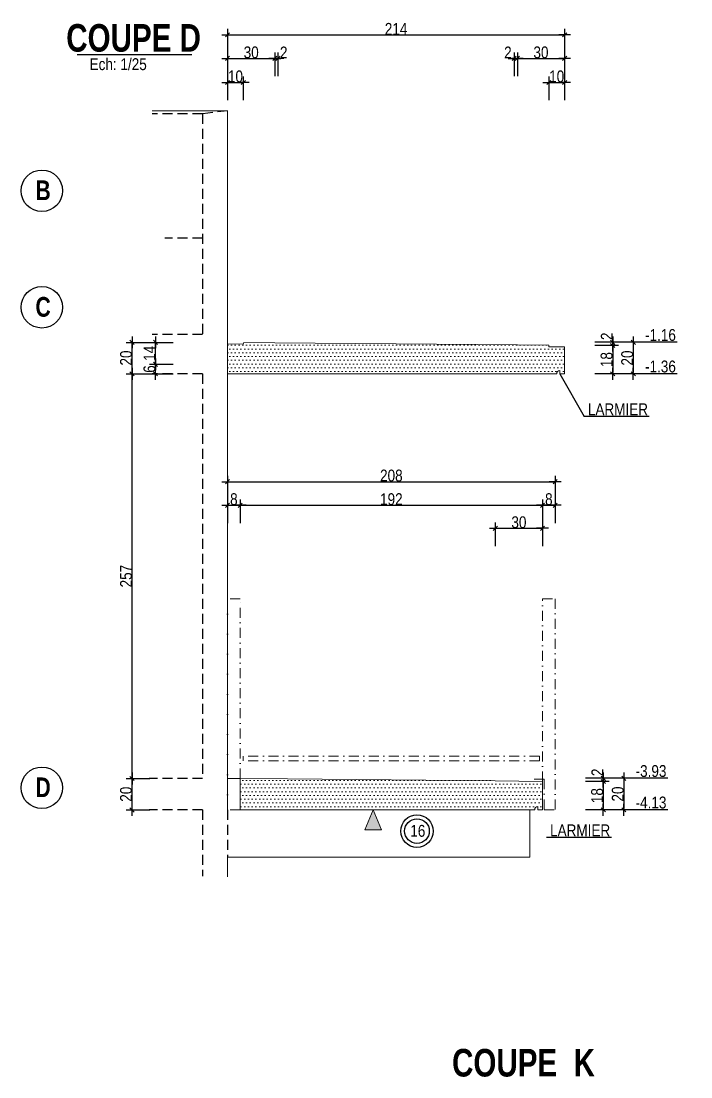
# Model space of a CAD drawing. Header units: millimetres. Extents: x 19188 to 26006, y -37354 to 0.
# Drawn here: x 22712 to 23562, y -35695 to -34355 of the extents above; entities that cross this region are included whole.
import ezdxf
from ezdxf.enums import TextEntityAlignment as Align

# ---------------------------------------------------------------- set-up
doc = ezdxf.new("R2010")
doc.units = ezdxf.units.MM
doc.linetypes.add('CACHEX2', pattern=[19.05, 12.7, -6.35])
doc.linetypes.add('TIRETPTX2', pattern=[50.8, 25.4, -12.7, 0, -12.7])
for name, color, linetype in [('01_cote_gen', 4, 'Continuous'), ('01_linteaux', 2, 'Continuous'), ('01_murs_sup', 2, 'CACHEX2'), ('01_texte', 230, 'Continuous'), ('AA_COTES', 2, 'Continuous')]:
    doc.layers.add(name, color=color, linetype=linetype)
doc.layers.add('01_murs_coup', color=5, linetype='Continuous', lineweight=60)
doc.layers.add('01_tram_axes', color=2, linetype='TIRETPTX2', lineweight=9)
doc.styles.add('ARIAL NA', font='ARIALN.TTF')
doc.styles.add('impact', font='impact.ttf')
doc.styles.add('STYLE2', font='ARIALN.TTF')
doc.dimstyles.new('JB25', dxfattribs={"dimscale": 0.1, "dimtxt": 150, "dimasz": 15, "dimexe": 0.1, "dimexo": 0.1, "dimgap": 0.09, "dimtad": 1, "dimdec": 1, "dimlfac": 0.5, "dimdsep": 46, "dimtxsty": 'STYLE2', "dimblk1": 'BOND_G', "dimblk2": 'BOND_D', "dimsah": 1, "dimcen": 1.5, "dimdle": 0.01, "dimse1": 1, "dimse2": 1, "dimclrd": 4, "dimclre": 2, "dimclrt": 6, "dimazin": 2, "dimtfac": 2.333333, "dimtdec": 1, "dimtix": 1, "dimtmove": 2, "dimatfit": 3, "dimldrblk": 'BOND_G', "dimfxl": 1, "dimtolj": 1, "dimtzin": 0, "dimarcsym": 0})

# ---------------------------------------------------------------- blocks, each defined once
blk = doc.blocks.new('BOND_G')
at = {"layer": 'AA_COTES', "color": 0}
for p, q in [((0, -5), (0, 15)), ((5, 0), (-5, 0)), ((1.77, 1.77), (-1.77, -1.77))]:
    blk.add_line(p, q, dxfattribs=at)
blk = doc.blocks.new('BOND_D')
at = {"layer": 'AA_COTES', "color": 0}
for p, q in [((5, 0), (-5, 0)), ((-1.77, -1.77), (1.77, 1.77)), ((0, 5), (0, -15))]:
    blk.add_line(p, q, dxfattribs=at)
blk = doc.blocks.new('*D3298')
at = {"layer": '01_cote_gen', "color": 4, "lineweight": -2, "transparency": 16777216}
blk.add_line((22975.5, -34372), (23400.5, -34372), dxfattribs=at)
at = {"layer": 'Defpoints', "color": 0, "transparency": 16777216}
for p in [(23402, -34372), (22974, -34446.9), (23402, -34518.2)]:
    blk.add_point(p, dxfattribs=at)
at = {"layer": '01_cote_gen', "color": 4, "lineweight": -2, "transparency": 16777216, "xscale": 1.5, "yscale": 1.5, "zscale": 1.5, "rotation": 180}
blk.add_blockref('BOND_G', (22974, -34372), dxfattribs=at)
at = {"layer": '01_cote_gen', "color": 4, "lineweight": -2, "transparency": 16777216, "xscale": 1.5, "yscale": 1.5, "zscale": 1.5}
blk.add_blockref('BOND_D', (23402, -34372), dxfattribs=at)
at = {"layer": '01_cote_gen', "color": 6, "lineweight": 0, "transparency": 16777216, "insert": (23188, -34364.5), "char_height": 15, "attachment_point": 5, "style": 'STYLE2'}
blk.add_mtext('\\A1;214', dxfattribs=at)
blk = doc.blocks.new('*D3299')
at = {"layer": '01_cote_gen', "color": 4, "lineweight": -2, "ltscale": 2, "transparency": 16777216}
blk.add_line((23343.5, -34402), (23400.5, -34402), dxfattribs=at)
at = {"layer": 'Defpoints', "color": 0, "ltscale": 2, "transparency": 16777216}
for p in [(23402, -34402), (23342, -34465.8), (23402, -34468.3)]:
    blk.add_point(p, dxfattribs=at)
at = {"layer": '01_cote_gen', "color": 4, "lineweight": -2, "ltscale": 2, "transparency": 16777216, "xscale": 1.5, "yscale": 1.5, "zscale": 1.5, "rotation": 180}
blk.add_blockref('BOND_G', (23342, -34402), dxfattribs=at)
at = {"layer": '01_cote_gen', "color": 4, "lineweight": -2, "ltscale": 2, "transparency": 16777216, "xscale": 1.5, "yscale": 1.5, "zscale": 1.5}
blk.add_blockref('BOND_D', (23402, -34402), dxfattribs=at)
at = {"layer": '01_cote_gen', "color": 6, "lineweight": 0, "ltscale": 2, "transparency": 16777216, "insert": (23372, -34394.4), "char_height": 15, "attachment_point": 5, "style": 'STYLE2'}
blk.add_mtext('\\A1;30', dxfattribs=at)
blk = doc.blocks.new('*D3300')
at = {"layer": '01_cote_gen', "color": 4, "lineweight": -2, "ltscale": 2, "transparency": 16777216}
blk.add_line((23339.5, -34402), (23340.5, -34402), dxfattribs=at)
at = {"layer": 'Defpoints', "color": 0, "ltscale": 2, "transparency": 16777216}
for p in [(23342, -34402), (23342, -34465.8), (23338, -34490.3)]:
    blk.add_point(p, dxfattribs=at)
at = {"layer": '01_cote_gen', "color": 4, "lineweight": -2, "ltscale": 2, "transparency": 16777216, "xscale": 1.5, "yscale": 1.5, "zscale": 1.5, "rotation": 180}
blk.add_blockref('BOND_G', (23338, -34402), dxfattribs=at)
at = {"layer": '01_cote_gen', "color": 4, "lineweight": -2, "ltscale": 2, "transparency": 16777216, "xscale": 1.5, "yscale": 1.5, "zscale": 1.5}
blk.add_blockref('BOND_D', (23342, -34402), dxfattribs=at)
at = {"layer": '01_cote_gen', "color": 6, "lineweight": 0, "ltscale": 2, "transparency": 16777216, "insert": (23330, -34394.5), "char_height": 15, "attachment_point": 5, "style": 'STYLE2'}
blk.add_mtext('\\A1;2', dxfattribs=at)
blk = doc.blocks.new('*D3301')
at = {"layer": '01_cote_gen', "color": 4, "lineweight": -2, "transparency": 16777216}
blk.add_line((23463.1, -34767.9), (23463.1, -34800.9), dxfattribs=at)
at = {"layer": 'Defpoints', "color": 0, "transparency": 16777216}
for p in [(23348, -34766.4), (23348, -34802.4), (23463.1, -34802.4)]:
    blk.add_point(p, dxfattribs=at)
at = {"layer": '01_cote_gen', "color": 4, "lineweight": -2, "transparency": 16777216, "xscale": 1.5, "yscale": 1.5, "zscale": 1.5}
for name, p, rotation in [('BOND_G', (23463.1, -34766.4), 90), ('BOND_D', (23463.1, -34802.4), 270)]:
    blk.add_blockref(name, p, dxfattribs=dict(at, rotation=rotation))
at = {"layer": '01_cote_gen', "color": 6, "lineweight": 0, "transparency": 16777216, "insert": (23455.4, -34784.4), "char_height": 15, "attachment_point": 5, "rotation": 90, "style": 'STYLE2'}
blk.add_mtext('\\A1;18', dxfattribs=at)
blk = doc.blocks.new('*D3302')
at = {"layer": '01_cote_gen', "color": 4, "lineweight": -2, "transparency": 16777216}
blk.add_line((23463.1, -34763.9), (23463.1, -34764.9), dxfattribs=at)
at = {"layer": 'Defpoints', "color": 0, "transparency": 16777216}
for p in [(22960, -34762.4), (23348, -34766.4), (23463.1, -34766.4)]:
    blk.add_point(p, dxfattribs=at)
at = {"layer": '01_cote_gen', "color": 4, "lineweight": -2, "transparency": 16777216, "xscale": 1.5, "yscale": 1.5, "zscale": 1.5}
for name, p, rotation in [('BOND_G', (23463.1, -34762.4), 90), ('BOND_D', (23463.1, -34766.4), 270)]:
    blk.add_blockref(name, p, dxfattribs=dict(at, rotation=rotation))
at = {"layer": '01_cote_gen', "color": 6, "lineweight": 0, "transparency": 16777216, "insert": (23455.6, -34754.8), "char_height": 15, "attachment_point": 5, "rotation": 90, "style": 'STYLE2'}
blk.add_mtext('\\A1;2', dxfattribs=at)
blk = doc.blocks.new('*D3303')
at = {"layer": '01_cote_gen', "color": 4, "lineweight": -2, "ltscale": 2, "transparency": 16777216}
blk.add_line((22975.5, -34402), (23032.5, -34402), dxfattribs=at)
at = {"layer": 'Defpoints', "color": 0, "ltscale": 2, "transparency": 16777216}
for p in [(23034, -34402), (23034, -34462.9), (22974, -34464.3)]:
    blk.add_point(p, dxfattribs=at)
at = {"layer": '01_cote_gen', "color": 4, "lineweight": -2, "ltscale": 2, "transparency": 16777216, "xscale": 1.5, "yscale": 1.5, "zscale": 1.5, "rotation": 180}
blk.add_blockref('BOND_G', (22974, -34402), dxfattribs=at)
at = {"layer": '01_cote_gen', "color": 4, "lineweight": -2, "ltscale": 2, "transparency": 16777216, "xscale": 1.5, "yscale": 1.5, "zscale": 1.5}
blk.add_blockref('BOND_D', (23034, -34402), dxfattribs=at)
at = {"layer": '01_cote_gen', "color": 6, "lineweight": 0, "ltscale": 2, "transparency": 16777216, "insert": (23004, -34394.4), "char_height": 15, "attachment_point": 5, "style": 'STYLE2'}
blk.add_mtext('\\A1;30', dxfattribs=at)
blk = doc.blocks.new('*D3304')
at = {"layer": '01_cote_gen', "color": 4, "lineweight": -2, "ltscale": 2, "transparency": 16777216}
blk.add_line((23035.5, -34402), (23036.5, -34402), dxfattribs=at)
at = {"layer": 'Defpoints', "color": 0, "ltscale": 2, "transparency": 16777216}
for p in [(23038, -34402), (23034, -34424.5), (23038, -34490.3)]:
    blk.add_point(p, dxfattribs=at)
at = {"layer": '01_cote_gen', "color": 4, "lineweight": -2, "ltscale": 2, "transparency": 16777216, "xscale": 1.5, "yscale": 1.5, "zscale": 1.5, "rotation": 180}
blk.add_blockref('BOND_G', (23034, -34402), dxfattribs=at)
at = {"layer": '01_cote_gen', "color": 4, "lineweight": -2, "ltscale": 2, "transparency": 16777216, "xscale": 1.5, "yscale": 1.5, "zscale": 1.5}
blk.add_blockref('BOND_D', (23038, -34402), dxfattribs=at)
at = {"layer": '01_cote_gen', "color": 6, "lineweight": 0, "ltscale": 2, "transparency": 16777216, "insert": (23045.3, -34394.5), "char_height": 15, "attachment_point": 5, "style": 'STYLE2'}
blk.add_mtext('\\A1;2', dxfattribs=at)
blk = doc.blocks.new('*D3305')
at = {"layer": '01_cote_gen', "color": 4, "lineweight": -2, "ltscale": 2, "transparency": 16777216}
blk.add_line((23383.5, -34432.6), (23400.5, -34432.6), dxfattribs=at)
at = {"layer": 'Defpoints', "color": 0, "ltscale": 2, "transparency": 16777216}
for p in [(23402, -34432.6), (23382, -34468), (23402, -34468.3)]:
    blk.add_point(p, dxfattribs=at)
at = {"layer": '01_cote_gen', "color": 4, "lineweight": -2, "ltscale": 2, "transparency": 16777216, "xscale": 1.5, "yscale": 1.5, "zscale": 1.5, "rotation": 180}
blk.add_blockref('BOND_G', (23382, -34432.6), dxfattribs=at)
at = {"layer": '01_cote_gen', "color": 4, "lineweight": -2, "ltscale": 2, "transparency": 16777216, "xscale": 1.5, "yscale": 1.5, "zscale": 1.5}
blk.add_blockref('BOND_D', (23402, -34432.6), dxfattribs=at)
at = {"layer": '01_cote_gen', "color": 6, "lineweight": 0, "ltscale": 2, "transparency": 16777216, "insert": (23392, -34424.9), "char_height": 15, "attachment_point": 5, "style": 'STYLE2'}
blk.add_mtext('\\A1;10', dxfattribs=at)
blk = doc.blocks.new('*D3306')
at = {"layer": '01_cote_gen', "color": 4, "lineweight": -2, "ltscale": 2, "transparency": 16777216}
blk.add_line((22975.5, -34432.6), (22992.5, -34432.6), dxfattribs=at)
at = {"layer": 'Defpoints', "color": 0, "ltscale": 2, "transparency": 16777216}
for p in [(22974, -34424.5), (22994, -34432.6), (22994, -34464.6)]:
    blk.add_point(p, dxfattribs=at)
at = {"layer": '01_cote_gen', "color": 4, "lineweight": -2, "ltscale": 2, "transparency": 16777216, "xscale": 1.5, "yscale": 1.5, "zscale": 1.5, "rotation": 180}
blk.add_blockref('BOND_G', (22974, -34432.6), dxfattribs=at)
at = {"layer": '01_cote_gen', "color": 4, "lineweight": -2, "ltscale": 2, "transparency": 16777216, "xscale": 1.5, "yscale": 1.5, "zscale": 1.5}
blk.add_blockref('BOND_D', (22994, -34432.6), dxfattribs=at)
at = {"layer": '01_cote_gen', "color": 6, "lineweight": 0, "ltscale": 2, "transparency": 16777216, "insert": (22984, -34424.9), "char_height": 15, "attachment_point": 5, "style": 'STYLE2'}
blk.add_mtext('\\A1;10', dxfattribs=at)
blk = doc.blocks.new('*D3307')
at = {"layer": '01_cote_gen', "color": 4, "lineweight": -2, "transparency": 16777216}
blk.add_line((23451.1, -35321.5), (23451.1, -35354.5), dxfattribs=at)
at = {"layer": 'Defpoints', "color": 0, "transparency": 16777216}
for p in [(23348, -35320), (23348, -35356), (23451.1, -35356)]:
    blk.add_point(p, dxfattribs=at)
at = {"layer": '01_cote_gen', "color": 4, "lineweight": -2, "transparency": 16777216, "xscale": 1.5, "yscale": 1.5, "zscale": 1.5}
for name, p, rotation in [('BOND_G', (23451.1, -35320), 90), ('BOND_D', (23451.1, -35356), 270)]:
    blk.add_blockref(name, p, dxfattribs=dict(at, rotation=rotation))
at = {"layer": '01_cote_gen', "color": 6, "lineweight": 0, "transparency": 16777216, "insert": (23443.4, -35338), "char_height": 15, "attachment_point": 5, "rotation": 90, "style": 'STYLE2'}
blk.add_mtext('\\A1;18', dxfattribs=at)
blk = doc.blocks.new('*D3308')
at = {"layer": '01_cote_gen', "color": 4, "lineweight": -2, "transparency": 16777216}
blk.add_line((23477.2, -35317.5), (23477.2, -35354.5), dxfattribs=at)
at = {"layer": 'Defpoints', "color": 0, "transparency": 16777216}
for p in [(23454.6, -35316), (23454.6, -35356), (23477.2, -35356)]:
    blk.add_point(p, dxfattribs=at)
at = {"layer": '01_cote_gen', "color": 4, "lineweight": -2, "transparency": 16777216, "xscale": 1.5, "yscale": 1.5, "zscale": 1.5}
for name, p, rotation in [('BOND_G', (23477.2, -35316), 90), ('BOND_D', (23477.2, -35356), 270)]:
    blk.add_blockref(name, p, dxfattribs=dict(at, rotation=rotation))
at = {"layer": '01_cote_gen', "color": 6, "lineweight": 0, "transparency": 16777216, "insert": (23469.6, -35336), "char_height": 15, "attachment_point": 5, "rotation": 90, "style": 'STYLE2'}
blk.add_mtext('\\A1;20', dxfattribs=at)
blk = doc.blocks.new('*D3309')
at = {"layer": '01_cote_gen', "color": 4, "lineweight": -2, "ltscale": 0.1, "transparency": 16777216}
blk.add_line((22975.5, -34969.4), (22988.5, -34969.4), dxfattribs=at)
at = {"layer": 'Defpoints', "color": 0, "ltscale": 0.1, "transparency": 16777216}
for p in [(22974, -34972.4), (22990, -34969.4), (22990, -35264.5)]:
    blk.add_point(p, dxfattribs=at)
at = {"layer": '01_cote_gen', "color": 4, "lineweight": -2, "ltscale": 0.1, "transparency": 16777216, "xscale": 1.5, "yscale": 1.5, "zscale": 1.5, "rotation": 180}
blk.add_blockref('BOND_G', (22974, -34969.4), dxfattribs=at)
at = {"layer": '01_cote_gen', "color": 4, "lineweight": -2, "ltscale": 0.1, "transparency": 16777216, "xscale": 1.5, "yscale": 1.5, "zscale": 1.5}
blk.add_blockref('BOND_D', (22990, -34969.4), dxfattribs=at)
at = {"layer": '01_cote_gen', "color": 6, "ltscale": 0.1, "transparency": 16777216, "insert": (22982, -34961.7), "char_height": 15, "attachment_point": 5, "style": 'STYLE2'}
blk.add_mtext('\\A1;8', dxfattribs=at)
blk = doc.blocks.new('*D3310')
at = {"layer": '01_cote_gen', "color": 4, "lineweight": -2, "ltscale": 0.1, "transparency": 16777216}
blk.add_line((22991.5, -34969.4), (23372.5, -34969.4), dxfattribs=at)
at = {"layer": 'Defpoints', "color": 0, "ltscale": 0.1, "transparency": 16777216}
for p in [(23374, -34969.4), (22990, -35284.8), (23374, -35286.2)]:
    blk.add_point(p, dxfattribs=at)
at = {"layer": '01_cote_gen', "color": 4, "lineweight": -2, "ltscale": 0.1, "transparency": 16777216, "xscale": 1.5, "yscale": 1.5, "zscale": 1.5, "rotation": 180}
blk.add_blockref('BOND_G', (22990, -34969.4), dxfattribs=at)
at = {"layer": '01_cote_gen', "color": 4, "lineweight": -2, "ltscale": 0.1, "transparency": 16777216, "xscale": 1.5, "yscale": 1.5, "zscale": 1.5}
blk.add_blockref('BOND_D', (23374, -34969.4), dxfattribs=at)
at = {"layer": '01_cote_gen', "color": 6, "ltscale": 0.1, "transparency": 16777216, "insert": (23182, -34961.7), "char_height": 15, "attachment_point": 5, "style": 'STYLE2'}
blk.add_mtext('\\A1;192', dxfattribs=at)
blk = doc.blocks.new('*D3311')
at = {"layer": '01_cote_gen', "color": 4, "lineweight": -2, "ltscale": 0.1, "transparency": 16777216}
blk.add_line((23315.5, -34998.6), (23372.5, -34998.6), dxfattribs=at)
at = {"layer": 'Defpoints', "color": 0, "ltscale": 0.1, "transparency": 16777216}
for p in [(23374, -34998.6), (23314, -35319.4), (23374, -35320)]:
    blk.add_point(p, dxfattribs=at)
at = {"layer": '01_cote_gen', "color": 4, "lineweight": -2, "ltscale": 0.1, "transparency": 16777216, "xscale": 1.5, "yscale": 1.5, "zscale": 1.5, "rotation": 180}
blk.add_blockref('BOND_G', (23314, -34998.6), dxfattribs=at)
at = {"layer": '01_cote_gen', "color": 4, "lineweight": -2, "ltscale": 0.1, "transparency": 16777216, "xscale": 1.5, "yscale": 1.5, "zscale": 1.5}
blk.add_blockref('BOND_D', (23374, -34998.6), dxfattribs=at)
at = {"layer": '01_cote_gen', "color": 6, "ltscale": 0.1, "transparency": 16777216, "insert": (23344, -34991), "char_height": 15, "attachment_point": 5, "style": 'STYLE2'}
blk.add_mtext('\\A1;30', dxfattribs=at)
blk = doc.blocks.new('*D3312')
at = {"layer": '01_cote_gen', "color": 4, "lineweight": -2, "transparency": 16777216}
blk.add_line((23451.1, -35317.5), (23451.1, -35318.5), dxfattribs=at)
at = {"layer": 'Defpoints', "color": 0, "transparency": 16777216}
for p in [(22960, -35316), (23336, -35320), (23451.1, -35320)]:
    blk.add_point(p, dxfattribs=at)
at = {"layer": '01_cote_gen', "color": 4, "lineweight": -2, "transparency": 16777216, "xscale": 1.5, "yscale": 1.5, "zscale": 1.5}
for name, p, rotation in [('BOND_G', (23451.1, -35316), 90), ('BOND_D', (23451.1, -35320), 270)]:
    blk.add_blockref(name, p, dxfattribs=dict(at, rotation=rotation))
at = {"layer": '01_cote_gen', "color": 6, "lineweight": 0, "transparency": 16777216, "insert": (23443.6, -35308.4), "char_height": 15, "attachment_point": 5, "rotation": 90, "style": 'STYLE2'}
blk.add_mtext('\\A1;2', dxfattribs=at)
blk = doc.blocks.new('*D3313')
at = {"layer": '01_cote_gen', "color": 4, "lineweight": -2, "transparency": 16777216}
blk.add_line((23489.2, -34763.9), (23489.2, -34800.9), dxfattribs=at)
at = {"layer": 'Defpoints', "color": 0, "transparency": 16777216}
for p in [(23466.6, -34762.4), (23466.6, -34802.4), (23489.2, -34802.4)]:
    blk.add_point(p, dxfattribs=at)
at = {"layer": '01_cote_gen', "color": 4, "lineweight": -2, "transparency": 16777216, "xscale": 1.5, "yscale": 1.5, "zscale": 1.5}
for name, p, rotation in [('BOND_G', (23489.2, -34762.4), 90), ('BOND_D', (23489.2, -34802.4), 270)]:
    blk.add_blockref(name, p, dxfattribs=dict(at, rotation=rotation))
at = {"layer": '01_cote_gen', "color": 6, "lineweight": 0, "transparency": 16777216, "insert": (23481.6, -34782.4), "char_height": 15, "attachment_point": 5, "rotation": 90, "style": 'STYLE2'}
blk.add_mtext('\\A1;20', dxfattribs=at)
blk = doc.blocks.new('*D3314')
at = {"layer": '01_cote_gen', "color": 4, "lineweight": -2, "ltscale": 0.1, "transparency": 16777216}
blk.add_line((23375.5, -34969.4), (23388.5, -34969.4), dxfattribs=at)
at = {"layer": 'Defpoints', "color": 0, "ltscale": 0.1, "transparency": 16777216}
for p in [(23390, -34969.4), (23374, -35338), (23390, -35338)]:
    blk.add_point(p, dxfattribs=at)
at = {"layer": '01_cote_gen', "color": 4, "lineweight": -2, "ltscale": 0.1, "transparency": 16777216, "xscale": 1.5, "yscale": 1.5, "zscale": 1.5, "rotation": 180}
blk.add_blockref('BOND_G', (23374, -34969.4), dxfattribs=at)
at = {"layer": '01_cote_gen', "color": 4, "lineweight": -2, "ltscale": 0.1, "transparency": 16777216, "xscale": 1.5, "yscale": 1.5, "zscale": 1.5}
blk.add_blockref('BOND_D', (23390, -34969.4), dxfattribs=at)
at = {"layer": '01_cote_gen', "color": 6, "ltscale": 0.1, "transparency": 16777216, "insert": (23382, -34961.7), "char_height": 15, "attachment_point": 5, "style": 'STYLE2'}
blk.add_mtext('\\A1;8', dxfattribs=at)
blk = doc.blocks.new('*D3315')
at = {"layer": '01_cote_gen', "color": 4, "lineweight": -2, "ltscale": 0.1, "transparency": 16777216}
blk.add_line((22975.5, -34939.4), (23388.5, -34939.4), dxfattribs=at)
at = {"layer": 'Defpoints', "color": 0, "ltscale": 0.1, "transparency": 16777216}
for p in [(22974, -34943.1), (23390, -34939.4), (23390, -34961.9)]:
    blk.add_point(p, dxfattribs=at)
at = {"layer": '01_cote_gen', "color": 4, "lineweight": -2, "ltscale": 0.1, "transparency": 16777216, "xscale": 1.5, "yscale": 1.5, "zscale": 1.5, "rotation": 180}
blk.add_blockref('BOND_G', (22974, -34939.4), dxfattribs=at)
at = {"layer": '01_cote_gen', "color": 4, "lineweight": -2, "ltscale": 0.1, "transparency": 16777216, "xscale": 1.5, "yscale": 1.5, "zscale": 1.5}
blk.add_blockref('BOND_D', (23390, -34939.4), dxfattribs=at)
at = {"layer": '01_cote_gen', "color": 6, "ltscale": 0.1, "transparency": 16777216, "insert": (23182, -34931.7), "char_height": 15, "attachment_point": 5, "style": 'STYLE2'}
blk.add_mtext('\\A1;208', dxfattribs=at)
blk = doc.blocks.new('*D3320')
at = {"layer": '01_cote_gen', "color": 4, "lineweight": -2, "ltscale": 0.1, "transparency": 16777216}
blk.add_line((22852.7, -35314.8), (22852.7, -34803.9), dxfattribs=at)
at = {"layer": 'Defpoints', "color": 0, "ltscale": 0.1, "transparency": 16777216}
for p in [(22852.7, -34802.4), (22974, -34802.4), (22990, -35316.3)]:
    blk.add_point(p, dxfattribs=at)
at = {"layer": '01_cote_gen', "color": 4, "lineweight": -2, "ltscale": 0.1, "transparency": 16777216, "xscale": 1.5, "yscale": 1.5, "zscale": 1.5}
for name, p, rotation in [('BOND_D', (22852.7, -34802.4), 90), ('BOND_G', (22852.7, -35316.3), 270)]:
    blk.add_blockref(name, p, dxfattribs=dict(at, rotation=rotation))
at = {"layer": '01_cote_gen', "color": 6, "ltscale": 0.1, "transparency": 16777216, "insert": (22845.1, -35059.3), "char_height": 15, "attachment_point": 5, "rotation": 90, "style": 'STYLE2'}
blk.add_mtext('\\A1;257', dxfattribs=at)
blk = doc.blocks.new('*D3321')
at = {"layer": '01_cote_gen', "color": 4, "lineweight": -2, "ltscale": 0.1, "transparency": 16777216}
blk.add_line((22852.7, -34800.9), (22852.7, -34764), dxfattribs=at)
at = {"layer": 'Defpoints', "color": 0, "ltscale": 0.1, "transparency": 16777216}
for p in [(22852.7, -34762.5), (22875.2, -34762.5), (22974, -34802.4)]:
    blk.add_point(p, dxfattribs=at)
at = {"layer": '01_cote_gen', "color": 4, "lineweight": -2, "ltscale": 0.1, "transparency": 16777216, "xscale": 1.5, "yscale": 1.5, "zscale": 1.5}
for name, p, rotation in [('BOND_D', (22852.7, -34762.5), 90), ('BOND_G', (22852.7, -34802.4), 270)]:
    blk.add_blockref(name, p, dxfattribs=dict(at, rotation=rotation))
at = {"layer": '01_cote_gen', "color": 6, "ltscale": 0.1, "transparency": 16777216, "insert": (22845.1, -34782.4), "char_height": 15, "attachment_point": 5, "rotation": 90, "style": 'STYLE2'}
blk.add_mtext('\\A1;20', dxfattribs=at)
blk = doc.blocks.new('*D3341')
at = {"layer": '01_cote_gen', "color": 4, "lineweight": -2, "ltscale": 0.1, "transparency": 16777216}
blk.add_line((22882.4, -34800.9), (22882.4, -34791.9), dxfattribs=at)
at = {"layer": 'Defpoints', "color": 0, "ltscale": 0.1, "transparency": 16777216}
for p in [(22882.4, -34790.4), (23038, -34790.4), (23039.9, -34802.4)]:
    blk.add_point(p, dxfattribs=at)
at = {"layer": '01_cote_gen', "color": 4, "lineweight": -2, "ltscale": 0.1, "transparency": 16777216, "xscale": 1.5, "yscale": 1.5, "zscale": 1.5}
for name, p, rotation in [('BOND_D', (22882.4, -34790.4), 90), ('BOND_G', (22882.4, -34802.4), 270)]:
    blk.add_blockref(name, p, dxfattribs=dict(at, rotation=rotation))
at = {"layer": '01_cote_gen', "color": 6, "ltscale": 0.1, "transparency": 16777216, "insert": (22874.8, -34796.4), "char_height": 15, "attachment_point": 5, "rotation": 90, "style": 'STYLE2'}
blk.add_mtext('\\A1;6', dxfattribs=at)
blk = doc.blocks.new('*D3342')
at = {"layer": '01_cote_gen', "color": 4, "lineweight": -2, "ltscale": 0.1, "transparency": 16777216}
blk.add_line((22882.4, -34788.9), (22882.4, -34764), dxfattribs=at)
at = {"layer": 'Defpoints', "color": 0, "ltscale": 0.1, "transparency": 16777216}
for p in [(22875.2, -34762.5), (22882.4, -34762.5), (22904.9, -34790.4)]:
    blk.add_point(p, dxfattribs=at)
at = {"layer": '01_cote_gen', "color": 4, "lineweight": -2, "ltscale": 0.1, "transparency": 16777216, "xscale": 1.5, "yscale": 1.5, "zscale": 1.5}
for name, p, rotation in [('BOND_D', (22882.4, -34762.5), 90), ('BOND_G', (22882.4, -34790.4), 270)]:
    blk.add_blockref(name, p, dxfattribs=dict(at, rotation=rotation))
at = {"layer": '01_cote_gen', "color": 6, "ltscale": 0.1, "transparency": 16777216, "insert": (22874.9, -34776.4), "char_height": 15, "attachment_point": 5, "rotation": 90, "style": 'STYLE2'}
blk.add_mtext('\\A1;14', dxfattribs=at)
blk = doc.blocks.new('*D3343')
at = {"layer": '01_cote_gen', "color": 4, "lineweight": -2, "ltscale": 0.1, "transparency": 16777216}
blk.add_line((22852.7, -35354.7), (22852.7, -35317.7), dxfattribs=at)
at = {"layer": 'Defpoints', "color": 0, "ltscale": 0.1, "transparency": 16777216}
for p in [(22852.7, -35316.2), (22935.6, -35316.2), (23011.8, -35356.2)]:
    blk.add_point(p, dxfattribs=at)
at = {"layer": '01_cote_gen', "color": 4, "lineweight": -2, "ltscale": 0.1, "transparency": 16777216, "xscale": 1.5, "yscale": 1.5, "zscale": 1.5}
for name, p, rotation in [('BOND_D', (22852.7, -35316.2), 90), ('BOND_G', (22852.7, -35356.2), 270)]:
    blk.add_blockref(name, p, dxfattribs=dict(at, rotation=rotation))
at = {"layer": '01_cote_gen', "color": 6, "ltscale": 0.1, "transparency": 16777216, "insert": (22845.1, -35336.2), "char_height": 15, "attachment_point": 5, "rotation": 90, "style": 'STYLE2'}
blk.add_mtext('\\A1;20', dxfattribs=at)
blk = doc.blocks.new('*D3355')
at = {"layer": '01_cote_gen', "color": 4, "lineweight": -2, "ltscale": 0.1, "transparency": 16777216}
blk.add_line((24426.9, -34750.7), (24426.9, -34631.7), dxfattribs=at)
at = {"layer": 'Defpoints', "color": 0, "ltscale": 0.1, "transparency": 16777216}
for p in [(22927.3, -34630.2), (24426.9, -34630.2), (24476.9, -34752.2)]:
    blk.add_point(p, dxfattribs=at)
at = {"layer": '01_cote_gen', "color": 4, "lineweight": -2, "ltscale": 0.1, "transparency": 16777216, "xscale": 1.5, "yscale": 1.5, "zscale": 1.5}
for name, p, rotation in [('BOND_D', (24426.9, -34630.2), 90), ('BOND_G', (24426.9, -34752.2), 270)]:
    blk.add_blockref(name, p, dxfattribs=dict(at, rotation=rotation))
at = {"layer": '01_cote_gen', "color": 6, "ltscale": 0.1, "transparency": 16777216, "insert": (24419.2, -34691.2), "char_height": 15, "attachment_point": 5, "rotation": 90, "style": 'STYLE2'}
blk.add_mtext('\\A1;61', dxfattribs=at)

msp = doc.modelspace()

# ---------------------------------------------------------------- hatches: boundary and pattern name
at = {"layer": '01_tram_axes', "ltscale": 0.5}
h = msp.add_hatch(dxfattribs=at)
h.set_pattern_fill('DOTS', color=256, scale=3)
edge = h.paths.add_edge_path()
edge.add_line((23402.01, -34768.37), (23382.01, -34768.09))
edge.add_line((23382.01, -34768.09), (23382.01, -34766.09))
edge.add_line((23382.01, -34766.09), (23342.01, -34765.81))
edge.add_line((23342.01, -34765.81), (23338.25, -34764.37))
edge.add_line((23338.25, -34764.37), (23038.25, -34764.37))
edge.add_line((23038.25, -34764.37), (23034.01, -34762.93))
edge.add_line((23034.01, -34762.93), (22994.5, -34762.66))
edge.add_line((22994.5, -34762.66), (22994.01, -34764.65))
edge.add_line((22994.01, -34764.65), (22974.01, -34764.37))
edge.add_line((22974.01, -34764.37), (22974.01, -34802.37))
edge.add_line((22974.01, -34802.37), (23392.01, -34802.37))
edge.add_arc((23396.01, -34802.37), 4, 90, 180, ccw=False)
edge.add_line((23396.01, -34798.37), (23396.01, -34802.37))
edge.add_line((23396.01, -34802.37), (23402.01, -34802.37))
edge.add_line((23402.01, -34802.37), (23402.01, -34768.37))
h = msp.add_hatch(dxfattribs=at)
h.set_pattern_fill('DOTS', color=256, scale=3)
edge = h.paths.add_edge_path()
edge.add_line((23374.01, -35319.98), (23314.01, -35319.39))
edge.add_line((23314.01, -35319.39), (23310.26, -35318.08))
edge.add_line((23310.26, -35318.08), (23054.26, -35318.08))
edge.add_line((23054.26, -35318.08), (23050.01, -35316.77))
edge.add_line((23050.01, -35316.77), (22990.01, -35316.3))
edge.add_line((22990.01, -35316.3), (22990.01, -35355.98))
edge.add_line((22990.01, -35355.98), (23364.01, -35355.98))
edge.add_arc((23368.01, -35355.98), 4, 90, 180, ccw=False)
edge.add_line((23368.01, -35351.98), (23368.01, -35355.98))
edge.add_line((23368.01, -35355.98), (23374.01, -35355.98))
edge.add_line((23374.01, -35355.98), (23374.01, -35319.98))

# ---------------------------------------------------------------- linework, layer by layer
at = {"layer": '01_linteaux', "lineweight": 0}
for p, q in [((22974.01, -34468.37), (22878.24, -34468.37)), ((22974.01, -34468.37), (22974.01, -34764.37)), ((22974.01, -34802.37), (22974.01, -35355.98)), ((22990.01, -35316.3), (22974.01, -35316.17)), ((23159.01, -35355.98), (23148.36, -35381.47)), ((23159.01, -35355.98), (23169.66, -35381.47)), ((23358.01, -35355.98), (23358.01, -35415.98)), ((23148.36, -35381.47), (23169.66, -35381.47)), ((23358.01, -35415.98), (22974.01, -35415.98)), ((22974.01, -35415.98), (22974.01, -35441.02))]:
    msp.add_line(p, q, dxfattribs=at)
msp.add_solid([(23159.01, -35355.98), (23148.36, -35381.47), (23169.66, -35381.47)], dxfattribs=at)
at = {"layer": '01_murs_coup', "linetype": 'Continuous', "lineweight": 0}
for p, q in [((22974.01, -34764.37), (22974.01, -34802.37)), ((22974.01, -34764.37), (22994.01, -34764.65)), ((22994.51, -34762.65), (22994.01, -34764.65)), ((22994.5, -34762.66), (23034.01, -34762.93)), ((23342.01, -34765.81), (23034.01, -34762.93)), ((23382.01, -34766.09), (23342.01, -34765.81)), ((23382.01, -34766.09), (23382.01, -34768.09)), ((23382.01, -34768.09), (23402.01, -34768.37)), ((23402.01, -34768.37), (23402.01, -34802.37)), ((22974.01, -34802.37), (23392.01, -34802.37)), ((23396.01, -34798.37), (23396.01, -34802.37)), ((23396.01, -34802.37), (23402.01, -34802.37)), ((22990.01, -35316.3), (23050.01, -35316.77)), ((22990.01, -35316.3), (22990.01, -35355.98)), ((23050.01, -35316.77), (23314.01, -35319.39)), ((23314.01, -35319.39), (23374.01, -35319.98)), ((23374.01, -35319.98), (23374.01, -35355.98)), ((22990.01, -35355.98), (23364.01, -35355.98)), ((23368.01, -35351.98), (23368.01, -35355.98)), ((23368.01, -35355.98), (23374.01, -35355.98))]:
    msp.add_line(p, q, dxfattribs=at)
for centre in [(23396.01, -34802.37), (23368.01, -35355.98)]:
    msp.add_arc(centre, 4, 90, 180, dxfattribs=at)
at = {"layer": '01_murs_sup'}
for p, q in [((22942.01, -34472.37), (22878.24, -34472.37)), ((22974.01, -34468.37), (22942.01, -34472.37)), ((22942.01, -34472.37), (22942.01, -34752.37)), ((22942.01, -34630.37), (22894.24, -34630.37)), ((22942.01, -34752.37), (22878.24, -34752.37)), ((22942.01, -34802.37), (22878.24, -34802.37)), ((22942.01, -34802.37), (22942.01, -35316.17)), ((22942.01, -35316.17), (22874.24, -35316.17)), ((22942.01, -35356.17), (22874.24, -35356.17)), ((22942.01, -35356.17), (22942.01, -35440.36)), ((22974.01, -35355.98), (22974.01, -35415.98))]:
    msp.add_line(p, q, dxfattribs=at)
at = {"layer": '01_texte'}
for p, q in [((22782.82, -34397.01), (22928.42, -34397.01)), ((23545.02, -34762.37), (23496.75, -34762.37)), ((23396.01, -34802.37), (23426.99, -34856.71)), ((23545.02, -34802.37), (23496.75, -34802.37)), ((23509.5, -34856.71), (23426.99, -34856.71)), ((23533.02, -35315.98), (23484.75, -35315.98)), ((23533.02, -35355.98), (23484.75, -35355.98)), ((23461.49, -35391.28), (23378.98, -35391.28))]:
    msp.add_line(p, q, dxfattribs=at)
for centre, radius in [((22738.13, -34570.01), 26.34), ((22738.13, -34718.01), 26.34), ((22738.13, -35328.01), 26.34), ((23214.55, -35383.03), 20.63), ((23214.55, -35383.03), 15.66)]:
    msp.add_circle(centre, radius, dxfattribs=at)
at = {"layer": '01_tram_axes', "ltscale": 0.5}
for p, q in [((22974.01, -35355.98), (22974.01, -35087.98)), ((22990.01, -35087.98), (22974.01, -35087.98)), ((22990.01, -35316.3), (22990.01, -35087.98)), ((23374.01, -35319.98), (23374.01, -35087.98)), ((23374.01, -35087.98), (23390.01, -35087.98)), ((23390.01, -35087.98), (23390.01, -35355.98)), ((23370.01, -35287.98), (22994.01, -35287.98)), ((22994.01, -35287.98), (22994.01, -35293.98)), ((23370.01, -35293.98), (22994.01, -35293.98)), ((23370.01, -35293.98), (23370.01, -35287.98)), ((23370.01, -35293.98), (23370.01, -35287.98)), ((23376.01, -35317.28), (23359.02, -35317.28)), ((23376.01, -35317.28), (23376.01, -35355.98)), ((22990.01, -35355.98), (22974.01, -35355.98)), ((23376.01, -35355.98), (23390.01, -35355.98))]:
    msp.add_line(p, q, dxfattribs=at)

# ---------------------------------------------------------------- texts
at = {"layer": '01_texte', "style": 'impact'}
for s, p in [('COUPE D', (22854.63, -34375.91)), ('COUPE  K', (23349.82, -35677.09))]:
    msp.add_text(s, height=35, dxfattribs=at).set_placement(p, align=Align.MIDDLE)
at = {"layer": '01_texte'}
for s, style, p in [('Ech: 1/25', 'STYLE2', (22798.78, -34416.79)), ('-1.16', 'ARIAL NA', (23504.18, -34760.64)), ('-1.36', 'ARIAL NA', (23504.18, -34800.64)), ('LARMIER', 'ARIAL NA', (23431.58, -34855.01)), ('-3.93', 'ARIAL NA', (23492.18, -35314.25)), ('-4.13', 'ARIAL NA', (23492.18, -35354.25)), ('LARMIER', 'ARIAL NA', (23383.57, -35389.58)), ('16', 'STYLE2', (23206.02, -35390.23))]:
    msp.add_text(s, height=15, dxfattribs=dict(at, style=style)).set_placement(p)
at = {"layer": '01_texte', "style": 'impact'}
for s, p in [('B', (22730.03, -34581.92)), ('C', (22730.03, -34729.92)), ('D', (22730.03, -35339.92))]:
    msp.add_text(s, height=25, rotation=0, dxfattribs=at).set_placement(p)

# ---------------------------------------------------------------- dimensions: what is measured, and where the dimension line sits
at = {"layer": '01_cote_gen', "lineweight": 0}
dim = msp.add_linear_dim(base=(23402.01, -34372.02), p1=(22974.01, -34446.9), p2=(23402.01, -34518.25), dimstyle='JB25', dxfattribs=at)
dim.commit()
dim.dimension.update_dxf_attribs({"geometry": '*D3298', "text_midpoint": (23188.01, -34364.48)})
at = {"layer": '01_cote_gen', "lineweight": 0, "ltscale": 2}
for base, p1, p2, picture, middle in [((23034.01, -34402.02), (22974.01, -34464.32), (23034.01, -34462.88), '*D3303', (23004.01, -34394.36)), ((23402.01, -34402.02), (23342.01, -34465.76), (23402.01, -34468.32), '*D3299', (23372.01, -34394.36)), ((22994.01, -34432.56), (22974.01, -34424.52), (22994.01, -34464.6), '*D3306', (22984.01, -34424.89)), ((23402.01, -34432.56), (23382.01, -34468.04), (23402.01, -34468.32), '*D3305', (23392.01, -34424.89))]:
    dim = msp.add_linear_dim(base=base, p1=p1, p2=p2, dimstyle='JB25', dxfattribs=at)
    dim.commit()
    dim.dimension.update_dxf_attribs({"geometry": picture, "text_midpoint": middle})
for base, p1, p2, picture, middle in [((23038.01, -34402.02), (23034.01, -34424.52), (23038.01, -34490.32), '*D3304', (23045.3, -34394.48)), ((23342.01, -34402.02), (23338.01, -34490.32), (23342.01, -34465.76), '*D3300', (23330.04, -34394.48))]:
    dim = msp.add_linear_dim(base=base, p1=p1, p2=p2, dimstyle='JB25', dxfattribs=at)
    dim.commit()
    dim.dimension.update_dxf_attribs({"geometry": picture, "text_midpoint": middle, "dimtype": 160})
at = {"layer": '01_cote_gen', "ltscale": 0.1}
for base, p1, p2, picture, middle in [((24426.87, -34630.17), (24476.94, -34752.17), (22927.32, -34630.17), '*D3355', (24419.2, -34691.17)), ((22852.75, -34762.45), (22974.01, -34802.37), (22875.25, -34762.45), '*D3321', (22845.08, -34782.41)), ((22882.42, -34762.45), (22904.92, -34790.37), (22875.25, -34762.45), '*D3342', (22874.88, -34776.41)), ((22882.42, -34790.37), (23039.91, -34802.37), (23038.01, -34790.37), '*D3341', (22874.75, -34796.37)), ((22852.75, -34802.37), (22990.01, -35316.3), (22974.01, -34802.37), '*D3320', (22845.08, -35059.34)), ((22852.75, -35316.17), (23011.85, -35356.18), (22935.62, -35316.17), '*D3343', (22845.08, -35336.18))]:
    dim = msp.add_linear_dim(base=base, p1=p1, p2=p2, angle=90, dimstyle='JB25', dxfattribs=at)
    dim.commit()
    dim.dimension.update_dxf_attribs({"geometry": picture, "text_midpoint": middle})
at = {"layer": '01_cote_gen', "lineweight": 0}
for base, p1, p2, picture, middle in [((23463.09, -34766.37), (22960.01, -34762.37), (23348.01, -34766.37), '*D3302', (23455.55, -34754.77)), ((23451.09, -35319.98), (22960.01, -35315.98), (23336.01, -35319.98), '*D3312', (23443.55, -35308.37))]:
    dim = msp.add_linear_dim(base=base, p1=p1, p2=p2, angle=90, dimstyle='JB25', dxfattribs=at)
    dim.commit()
    dim.dimension.update_dxf_attribs({"geometry": picture, "text_midpoint": middle, "dimtype": 160})
for base, p1, p2, picture, middle in [((23489.25, -34802.37), (23466.59, -34762.37), (23466.59, -34802.37), '*D3313', (23481.58, -34782.37)), ((23463.09, -34802.37), (23348.01, -34766.37), (23348.01, -34802.37), '*D3301', (23455.42, -34784.37)), ((23451.09, -35355.98), (23348.01, -35319.98), (23348.01, -35355.98), '*D3307', (23443.42, -35337.98)), ((23477.25, -35355.98), (23454.59, -35315.98), (23454.59, -35355.98), '*D3308', (23469.58, -35335.98))]:
    dim = msp.add_linear_dim(base=base, p1=p1, p2=p2, angle=90, dimstyle='JB25', dxfattribs=at)
    dim.commit()
    dim.dimension.update_dxf_attribs({"geometry": picture, "text_midpoint": middle})
at = {"layer": '01_cote_gen', "ltscale": 0.1}
for base, p1, p2, picture, middle in [((23390.01, -34939.35), (22974.01, -34943.05), (23390.01, -34961.85), '*D3315', (23182.01, -34931.68)), ((22990.01, -34969.35), (22974.01, -34972.35), (22990.01, -35264.51), '*D3309', (22982.01, -34961.68)), ((23374.01, -34969.35), (22990.01, -35284.85), (23374.01, -35286.2), '*D3310', (23182.01, -34961.68)), ((23390.01, -34969.35), (23374.01, -35337.98), (23390.01, -35337.98), '*D3314', (23382.01, -34961.68)), ((23374.01, -34998.62), (23314.01, -35319.39), (23374.01, -35319.98), '*D3311', (23344.01, -34990.95))]:
    dim = msp.add_linear_dim(base=base, p1=p1, p2=p2, dimstyle='JB25', dxfattribs=at)
    dim.commit()
    dim.dimension.update_dxf_attribs({"geometry": picture, "text_midpoint": middle})

doc.saveas('drawing.dxf')
